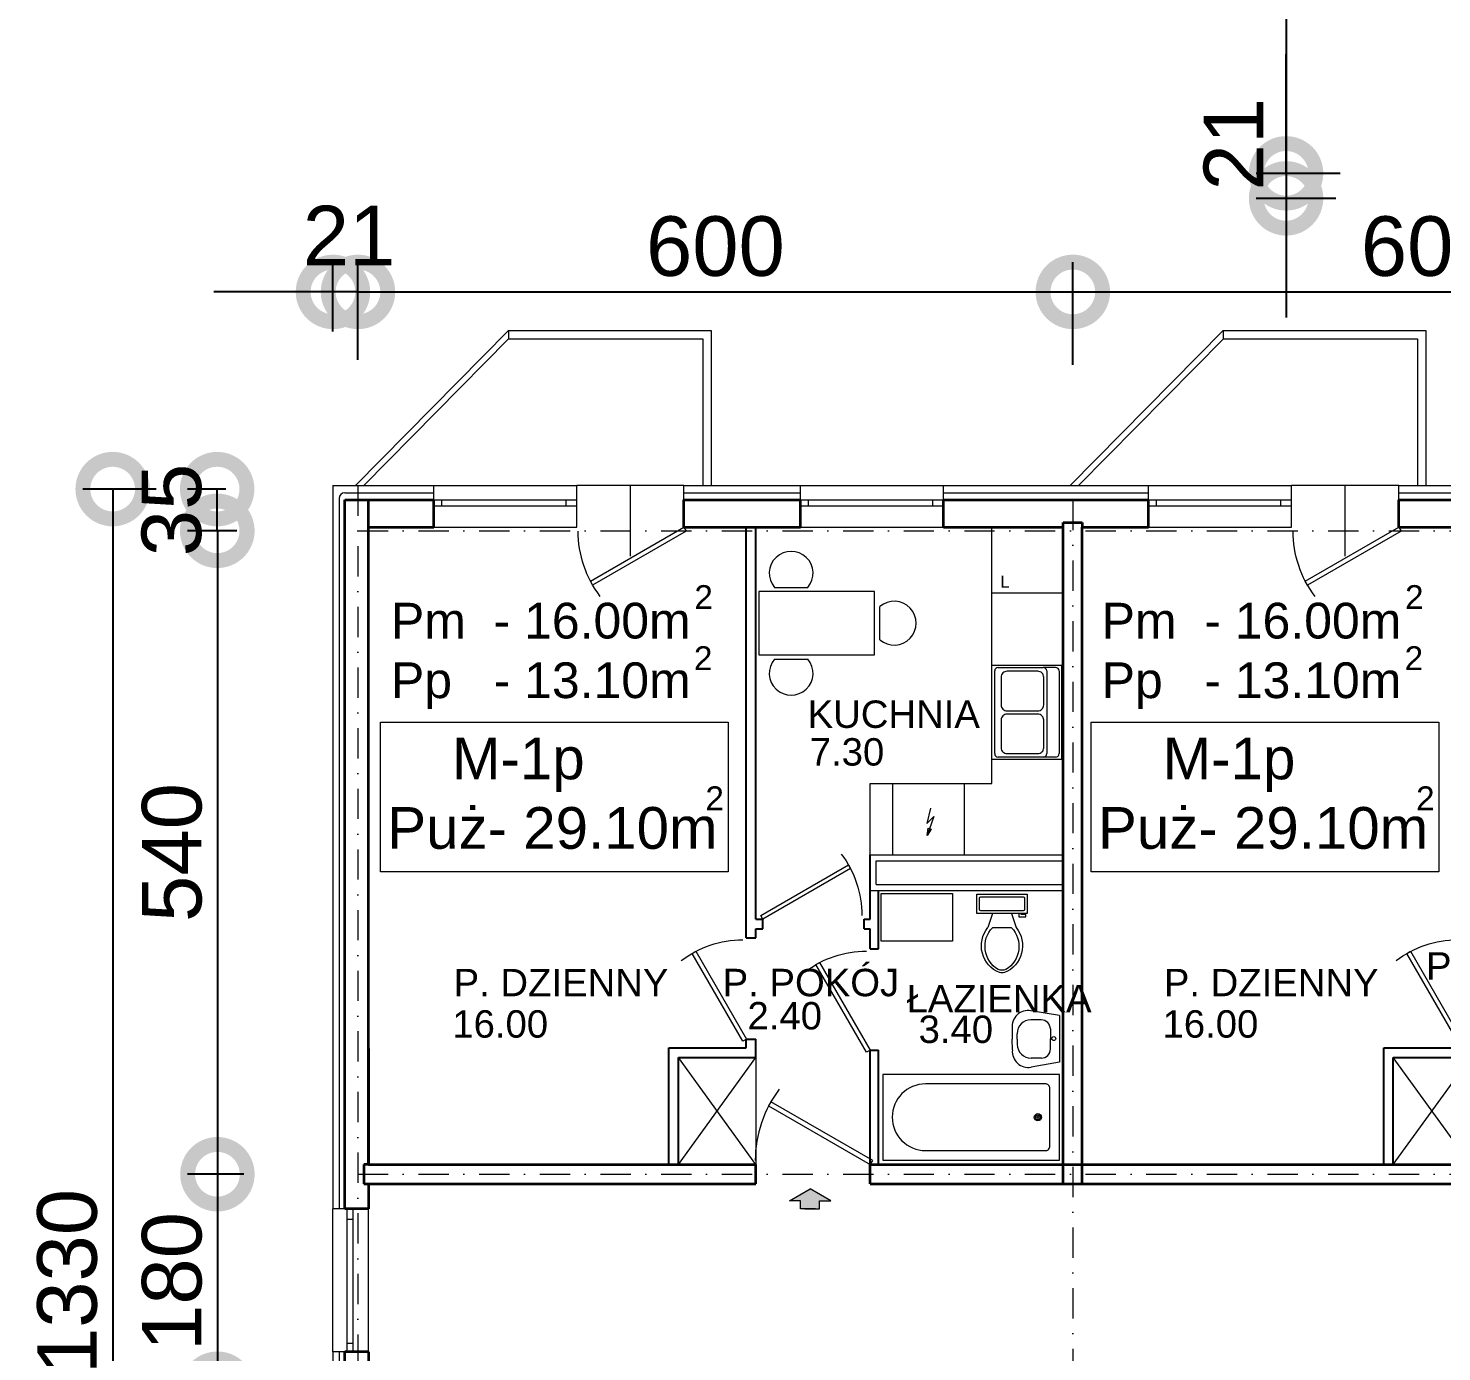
# Model space of a CAD drawing. Header units: millimetres. Extents: x 1319 to 32981, y -1505 to 15285.
# Drawn here: x 27077 to 28264, y 9465 to 10576 of the extents above; entities that cross this region are included whole.
import ezdxf

# ---------------------------------------------------------------- set-up
doc = ezdxf.new("R2010")
doc.units = ezdxf.units.MM
doc.header["$MEASUREMENT"] = 0
doc.header["$PDMODE"] = 2
doc.linetypes.add('DASHDOTX2', pattern=[50.8, 25.4, -12.7, 0, -12.7])
doc.layers.get('0').update_dxf_attribs({"lineweight": 5})
for name, color, linetype, lineweight in [('Ocieplenie', 6, 'Continuous', 5), ('Okna', 7, 'Continuous', 9), ('Okna c.', 7, 'Continuous', 5), ('OPIS', 7, 'Continuous', 9), ('Osie', 1, 'DASHDOTX2', 5), ('Piony', 1, 'Continuous', 18), ('Scianki', 34, 'Continuous', 25), ('Urządzenia', 160, 'Continuous', 5), ('Wymiary', 102, 'Continuous', 9), ('Wypełnienie', 7, 'Continuous', 5), ('Ściany k.', 7, 'Continuous', 35)]:
    doc.layers.add(name, color=color, linetype=linetype, lineweight=lineweight)
doc.styles.get("Standard").update_dxf_attribs({"font": 'ARIAL.TTF'})
doc.linetypes.add('BATTING', pattern='A,0.00254,-2.54,[134,ltypeshp.shx,S=2.54,R=0,X=-2.54,Y=0],-5.08,[134,ltypeshp.shx,S=2.54,R=180,X=2.54,Y=0],-2.54', length=10.16254)
doc.dimstyles.new('ISO-25', dxfattribs={"dimscale": 20, "dimtxt": 2.5, "dimasz": 5, "dimexe": 1.25, "dimexo": 0.625, "dimtad": 1, "dimtxsty": 'Standard', "dimblk": 'DOTSMALL', "dimcen": 2.5, "dimadec": 0, "dimazin": 0, "dimtfac": 1, "dimtmove": 0, "dimatfit": 3, "dimfxl": 0, "dimarcsym": 0})

# ---------------------------------------------------------------- blocks, each defined once
blk = doc.blocks.new('_DotSmall')
at = {"color": 0, "const_width": 0.5}
blk.add_lwpolyline([(-0.0625, 0, 1), (0.0625, 0, 1)], format="xyb", close=True, dxfattribs=at)
blk = doc.blocks.new('*D44')
at = {"layer": 'Defpoints', "color": 0}
for p in [(28554.2, 10354.7), (27954.2, 10281.1), (28554.2, 10283.1)]:
    blk.add_point(p, dxfattribs=at)
at = {"layer": 'Wymiary', "color": 0, "lineweight": -2}
for p, q in [((27954.2, 10293.6), (27954.2, 10379.7)), ((28554.2, 10295.6), (28554.2, 10379.7)), ((27954.2, 10354.7), (28554.2, 10354.7))]:
    blk.add_line(p, q, dxfattribs=at)
at = {"layer": 'Wymiary', "color": 0, "lineweight": -2, "xscale": 100, "yscale": 100, "zscale": 100, "rotation": 180}
blk.add_blockref('_DotSmall', (27954.2, 10354.7), dxfattribs=at)
at = {"layer": 'Wymiary', "color": 0, "lineweight": -2, "xscale": 100, "yscale": 100, "zscale": 100}
blk.add_blockref('_DotSmall', (28554.2, 10354.7), dxfattribs=at)
at = {"layer": 'Wymiary', "color": 0, "insert": (28254.2, 10392.8), "char_height": 50, "attachment_point": 5}
blk.add_mtext('600', dxfattribs=at)
blk = doc.blocks.new('*D45')
at = {"layer": 'Defpoints', "color": 0}
for p in [(27271, 9614.2), (27236.2, 9434.2), (27264.7, 9434.2)]:
    blk.add_point(p, dxfattribs=at)
at = {"layer": 'Wymiary', "color": 0, "lineweight": -2}
for p, q in [((27258.5, 9614.2), (27211.2, 9614.2)), ((27236.2, 9614.2), (27236.2, 9434.2)), ((27252.2, 9434.2), (27211.2, 9434.2))]:
    blk.add_line(p, q, dxfattribs=at)
at = {"layer": 'Wymiary', "color": 0, "lineweight": -2, "xscale": 100, "yscale": 100, "zscale": 100}
for p, rotation in [((27236.2, 9614.2), 90), ((27236.2, 9434.2), 270)]:
    blk.add_blockref('_DotSmall', p, dxfattribs=dict(at, rotation=rotation))
at = {"layer": 'Wymiary', "color": 0, "insert": (27198.2, 9524.2), "char_height": 50, "attachment_point": 5, "rotation": 90}
blk.add_mtext('180', dxfattribs=at)
blk = doc.blocks.new('*D46')
at = {"layer": 'Defpoints', "color": 0}
for p in [(27197.2, 10189.2), (27148.3, 8859.2), (27202.1, 8859.2)]:
    blk.add_point(p, dxfattribs=at)
at = {"layer": 'Wymiary', "color": 0, "lineweight": -2}
for p, q in [((27184.7, 10189.2), (27123.3, 10189.2)), ((27148.3, 10189.2), (27148.3, 8859.2)), ((27189.6, 8859.2), (27123.3, 8859.2))]:
    blk.add_line(p, q, dxfattribs=at)
at = {"layer": 'Wymiary', "color": 0, "lineweight": -2, "xscale": 100, "yscale": 100, "zscale": 100}
for p, rotation in [((27148.3, 10189.2), 90), ((27148.3, 8859.2), 270)]:
    blk.add_blockref('_DotSmall', p, dxfattribs=dict(at, rotation=rotation))
at = {"layer": 'Wymiary', "color": 0, "insert": (27110.3, 9524.2), "char_height": 50, "attachment_point": 5, "rotation": 90}
blk.add_mtext('1330', dxfattribs=at)
blk = doc.blocks.new('*D48')
at = {"layer": 'Defpoints', "color": 0}
for p in [(27264.7, 9434.2), (27236.2, 8894.2), (27262.1, 8894.2)]:
    blk.add_point(p, dxfattribs=at)
at = {"layer": 'Wymiary', "color": 0, "lineweight": -2}
for p, q in [((27252.2, 9434.2), (27211.2, 9434.2)), ((27236.2, 9434.2), (27236.2, 8894.2)), ((27249.6, 8894.2), (27211.2, 8894.2))]:
    blk.add_line(p, q, dxfattribs=at)
at = {"layer": 'Wymiary', "color": 0, "lineweight": -2, "xscale": 100, "yscale": 100, "zscale": 100}
for p, rotation in [((27236.2, 9434.2), 90), ((27236.2, 8894.2), 270)]:
    blk.add_blockref('_DotSmall', p, dxfattribs=dict(at, rotation=rotation))
at = {"layer": 'Wymiary', "color": 0, "insert": (27198.2, 9164.2), "char_height": 50, "attachment_point": 5, "rotation": 90}
blk.add_mtext('540', dxfattribs=at)
blk = doc.blocks.new('*D33')
at = {"layer": 'Defpoints', "color": 0}
for p in [(28194.4, 11054.2), (28133.2, 10454.2), (28191.1, 10454.2)]:
    blk.add_point(p, dxfattribs=at)
at = {"layer": 'Wymiary', "color": 0, "lineweight": -2}
for p, q in [((28181.9, 11054.2), (28108.2, 11054.2)), ((28133.2, 11054.2), (28133.2, 10454.2)), ((28178.6, 10454.2), (28108.2, 10454.2))]:
    blk.add_line(p, q, dxfattribs=at)
at = {"layer": 'Wymiary', "color": 0, "lineweight": -2, "xscale": 100, "yscale": 100, "zscale": 100}
for p, rotation in [((28133.2, 11054.2), 90), ((28133.2, 10454.2), 270)]:
    blk.add_blockref('_DotSmall', p, dxfattribs=dict(at, rotation=rotation))
at = {"layer": 'Wymiary', "color": 0, "insert": (28095.1, 10754.2), "char_height": 50, "attachment_point": 5, "rotation": 90}
blk.add_mtext('600', dxfattribs=at)
blk = doc.blocks.new('*D34')
at = {"layer": 'Defpoints', "color": 0}
for p in [(27954.2, 10354.7), (27354.2, 10285.1), (27954.2, 10281.1)]:
    blk.add_point(p, dxfattribs=at)
at = {"layer": 'Wymiary', "color": 0, "lineweight": -2}
for p, q in [((27354.2, 10297.6), (27354.2, 10379.7)), ((27954.2, 10293.6), (27954.2, 10379.7)), ((27354.2, 10354.7), (27954.2, 10354.7))]:
    blk.add_line(p, q, dxfattribs=at)
at = {"layer": 'Wymiary', "color": 0, "lineweight": -2, "xscale": 100, "yscale": 100, "zscale": 100, "rotation": 180}
blk.add_blockref('_DotSmall', (27354.2, 10354.7), dxfattribs=at)
at = {"layer": 'Wymiary', "color": 0, "lineweight": -2, "xscale": 100, "yscale": 100, "zscale": 100}
blk.add_blockref('_DotSmall', (27954.2, 10354.7), dxfattribs=at)
at = {"layer": 'Wymiary', "color": 0, "insert": (27654.2, 10392.8), "char_height": 50, "attachment_point": 5}
blk.add_mtext('600', dxfattribs=at)
blk = doc.blocks.new('Door - Right Hung 36 in.')
blk.add_lwpolyline([(-0.75, -1.3), (0, 0), (-31.18, 18), (-31.93, 16.7)], close=True)
blk.add_arc((0, 0), 36, 142.6899, 180)
blk = doc.blocks.new('*D35')
at = {"layer": 'Defpoints', "color": 0}
for p in [(27265, 10154.2), (27236.2, 9614.2), (27271, 9614.2)]:
    blk.add_point(p, dxfattribs=at)
at = {"layer": 'Wymiary', "color": 0, "lineweight": -2}
for p, q in [((27252.5, 10154.2), (27211.2, 10154.2)), ((27236.2, 10154.2), (27236.2, 9614.2)), ((27258.5, 9614.2), (27211.2, 9614.2))]:
    blk.add_line(p, q, dxfattribs=at)
at = {"layer": 'Wymiary', "color": 0, "lineweight": -2, "xscale": 100, "yscale": 100, "zscale": 100}
for p, rotation in [((27236.2, 10154.2), 90), ((27236.2, 9614.2), 270)]:
    blk.add_blockref('_DotSmall', p, dxfattribs=dict(at, rotation=rotation))
at = {"layer": 'Wymiary', "color": 0, "insert": (27198.2, 9884.2), "char_height": 50, "attachment_point": 5, "rotation": 90}
blk.add_mtext('540', dxfattribs=at)
blk = doc.blocks.new('*D36')
at = {"layer": 'Defpoints', "color": 0}
for p in [(27333.2, 10354.7), (27333.2, 10308.9), (27354.2, 10285.1)]:
    blk.add_point(p, dxfattribs=at)
at = {"layer": 'Wymiary', "color": 0, "lineweight": -2}
for p, q in [((27333.2, 10321.4), (27333.2, 10379.7)), ((27354.2, 10297.6), (27354.2, 10379.7)), ((27333.2, 10354.7), (27233.2, 10354.7)), ((27354.2, 10354.7), (27333.2, 10354.7)), ((27354.2, 10354.7), (27454.2, 10354.7))]:
    blk.add_line(p, q, dxfattribs=at)
at = {"layer": 'Wymiary', "color": 0, "lineweight": -2, "xscale": 100, "yscale": 100, "zscale": 100}
blk.add_blockref('_DotSmall', (27333.2, 10354.7), dxfattribs=at)
at = {"layer": 'Wymiary', "color": 0, "lineweight": -2, "xscale": 100, "yscale": 100, "zscale": 100, "rotation": 180}
blk.add_blockref('_DotSmall', (27354.2, 10354.7), dxfattribs=at)
at = {"layer": 'Wymiary', "color": 0, "insert": (27346.7, 10402), "char_height": 50, "attachment_point": 5}
blk.add_mtext('21', dxfattribs=at)
blk = doc.blocks.new('*D37')
at = {"layer": 'Defpoints', "color": 0}
for p in [(27236, 10189.2), (27255.8, 10189.2), (27258.3, 10154.2)]:
    blk.add_point(p, dxfattribs=at)
at = {"layer": 'Wymiary', "color": 0, "lineweight": -2}
for p, q in [((27243.3, 10189.2), (27211, 10189.2)), ((27236, 10154.2), (27236, 10189.2)), ((27245.8, 10154.2), (27211, 10154.2))]:
    blk.add_line(p, q, dxfattribs=at)
at = {"layer": 'Wymiary', "color": 0, "lineweight": -2, "xscale": 100, "yscale": 100, "zscale": 100}
for p, rotation in [((27236, 10189.2), 90), ((27236, 10154.2), 270)]:
    blk.add_blockref('_DotSmall', p, dxfattribs=dict(at, rotation=rotation))
at = {"layer": 'Wymiary', "color": 0, "insert": (27197.9, 10171.7), "char_height": 50, "attachment_point": 5, "rotation": 90}
blk.add_mtext('35', dxfattribs=at)
blk = doc.blocks.new('Toilet - top')
for p, q in [((9.5, -6), (9.5, -2)), ((-10, -8.5), (-8, -8.5)), ((-10, -9.5), (-10, -8.5)), ((-7, -9.5), (-10, -9.5)), ((-8, -8.5), (-8, -8)), ((-7, -8), (-7, -9.5)), ((-4, -8), (-6, -14)), ((4, -8), (6, -14)), ((4, -14), (-4, -14))]:
    blk.add_line(p, q)
blk.add_lwpolyline([(10.5, -8), (10.5, 0), (-10.5, 0), (-10.5, -8)], close=True)
for points in [[(-9.5, -2), (-9.5, -6)], [(8.5, -1), (-8.5, -1)], [(-8.5, -7), (8.5, -7)]]:
    blk.add_lwpolyline(points)
for centre, radius, start, end in [((-8.62, -1.88), 0.884, 81.8699, 188.1301), ((8.62, -1.88), 0.884, 351.8699, 98.1301), ((-8.62, -6.12), 0.884, 171.8699, 278.1301), ((8.62, -6.12), 0.884, 261.8699, 8.1301), ((3.52, -21.58), 12.17, 141.46911, 247.97143), ((4.2, -21.82), 11.33, 136.36773, 238.94682), ((-3.52, -21.58), 12.17, 292.02843, 38.53071), ((-4.2, -21.82), 11.33, 301.05301, 43.63209), ((0, -27.88), 4, 245.73182, 294.26817), ((0, -29), 4, 254.86053, 285.13947)]:
    blk.add_arc(centre, radius, start, end)
blk = doc.blocks.new('*D38')
at = {"layer": 'Defpoints', "color": 0}
for p in [(28184.8, 10454.2), (28133.2, 10433.2), (28187.6, 10433.2)]:
    blk.add_point(p, dxfattribs=at)
at = {"layer": 'Wymiary', "color": 0, "lineweight": -2}
for p, q in [((28133.2, 10454.2), (28133.2, 10554.2)), ((28172.3, 10454.2), (28108.2, 10454.2)), ((28133.2, 10454.2), (28133.2, 10433.2)), ((28175.1, 10433.2), (28108.2, 10433.2)), ((28133.2, 10433.2), (28133.2, 10333.2))]:
    blk.add_line(p, q, dxfattribs=at)
at = {"layer": 'Wymiary', "color": 0, "lineweight": -2, "xscale": 100, "yscale": 100, "zscale": 100}
for p, rotation in [((28133.2, 10454.2), 270), ((28133.2, 10433.2), 90)]:
    blk.add_blockref('_DotSmall', p, dxfattribs=dict(at, rotation=rotation))
at = {"layer": 'Wymiary', "color": 0, "insert": (28089, 10478.7), "char_height": 50, "attachment_point": 5, "rotation": 90}
blk.add_mtext('21', dxfattribs=at)

msp = doc.modelspace()

# ---------------------------------------------------------------- hatches: boundary and pattern name
at = {"layer": 'Urządzenia'}
msp.add_hatch(color=256, dxfattribs=at).paths.add_polyline_path([(27733.695, 9601.904), (27716.393, 9592.024), (27725.743, 9592.024), (27725.743, 9585.158), (27738.133, 9585.158), (27741.647, 9585.158), (27741.647, 9592.024), (27750.998, 9592.024)])

# ---------------------------------------------------------------- linework, layer by layer
at = {"layer": 'Ocieplenie'}
for p, q in [((27333.162, 10192.245), (27333.162, 9585.249)), ((27333.162, 10192.245), (27417.798, 10192.245)), ((27417.798, 10180.245), (27417.798, 10192.245)), ((27627.798, 10180.245), (27627.798, 10192.245)), ((27627.798, 10192.245), (27725.576, 10192.245)), ((27725.576, 10180.245), (27725.576, 10192.245)), ((27845.576, 10180.245), (27845.576, 10192.245)), ((27845.576, 10192.245), (28017.798, 10192.245)), ((28017.798, 10180.245), (28017.798, 10192.245)), ((28227.798, 10192.245), (28325.576, 10192.245)), ((28227.798, 10180.245), (28227.798, 10192.245)), ((27343.162, 9585.249), (27333.162, 9585.249)), ((27333.162, 9465.249), (27333.162, 8856.245)), ((27343.162, 9465.249), (27333.162, 9465.249))]:
    msp.add_line(p, q, dxfattribs=at)
at = {"layer": 'Ocieplenie', "linetype": 'BATTING', "ltscale": 0.4}
for p, q in [((27338.273, 10181.206), (27338.273, 9585.249)), ((27338.273, 9465.249), (27338.273, 8866.881))]:
    msp.add_line(p, q, dxfattribs=at)
at = {"layer": 'Ocieplenie', "linetype": 'BATTING', "ltscale": 0.5}
for p, q in [((27343.273, 10186.206), (27417.798, 10186.206)), ((27627.798, 10186.206), (27725.576, 10186.206)), ((27845.576, 10186.206), (28017.798, 10186.206)), ((28227.798, 10186.206), (28325.576, 10186.206))]:
    msp.add_line(p, q, dxfattribs=at)
msp.add_arc((27343.273, 10181.206), 5, 90, 180, dxfattribs=at)
at = {"layer": 'Okna'}
for p, q in [((27627.798, 10192.245), (27537.798, 10192.245)), ((28227.798, 10192.245), (28137.798, 10192.245))]:
    msp.add_line(p, q, dxfattribs=at)
at = {"layer": 'Okna c.'}
for p, q in [((27352.046, 10192.245), (27480.494, 10322.245)), ((27480.494, 10322.245), (27650.613, 10322.245)), ((27650.613, 10322.245), (27650.613, 10192.245)), ((27952.046, 10192.245), (28080.494, 10322.245)), ((28080.494, 10322.245), (28250.613, 10322.245)), ((28250.613, 10322.245), (28250.613, 10192.245)), ((27359.075, 10192.245), (27480.606, 10315.245)), ((27480.494, 10315.245), (27643.613, 10315.245)), ((27643.613, 10315.245), (27643.613, 10192.245)), ((27959.075, 10192.245), (28080.606, 10315.245)), ((28080.494, 10315.245), (28243.613, 10315.245)), ((28243.613, 10315.245), (28243.613, 10192.245)), ((27417.798, 10192.245), (27537.798, 10192.245)), ((27537.798, 10157.245), (27537.798, 10192.245)), ((27582.798, 10132.941), (27582.798, 10192.245)), ((27725.576, 10192.245), (27845.576, 10192.245)), ((28017.798, 10192.245), (28137.798, 10192.245)), ((28137.798, 10157.245), (28137.798, 10192.245)), ((28182.798, 10132.941), (28182.798, 10192.245)), ((27417.798, 10180.245), (27537.798, 10180.245)), ((27424.572, 10175.245), (27424.572, 10180.245)), ((27528.907, 10175.245), (27528.907, 10180.245)), ((27725.576, 10180.245), (27845.576, 10180.245)), ((27732.35, 10175.245), (27732.35, 10180.245)), ((27836.686, 10175.245), (27836.686, 10180.245)), ((28017.798, 10180.245), (28137.798, 10180.245)), ((28024.572, 10175.245), (28024.572, 10180.245)), ((28128.907, 10175.245), (28128.907, 10180.245)), ((27417.798, 10175.245), (27537.798, 10175.245)), ((27725.576, 10175.245), (27845.576, 10175.245)), ((28017.798, 10175.245), (28137.798, 10175.245)), ((27417.798, 10157.245), (27537.798, 10157.245)), ((27725.576, 10157.245), (27845.576, 10157.245)), ((28017.798, 10157.245), (28137.798, 10157.245)), ((27333.162, 9465.249), (27333.162, 9585.249)), ((27345.162, 9465.249), (27345.162, 9585.249)), ((27350.162, 9576.359), (27345.162, 9576.359)), ((27350.162, 9465.249), (27350.162, 9585.249)), ((27363.162, 9465.249), (27363.162, 9585.249)), ((27350.162, 9472.023), (27345.162, 9472.023))]:
    msp.add_line(p, q, dxfattribs=at)
at = {"layer": 'Osie'}
for p, q in [((27354.162, 10192.245), (27354.162, 8856.245)), ((27954.162, 10180.245), (27954.162, 8856.245)), ((27354.162, 10154.245), (29986.162, 10154.245)), ((27354.162, 9614.245), (28562.162, 9614.245))]:
    msp.add_line(p, q, dxfattribs=at)
at = {"layer": 'Piony'}
for p, q in [((27784.162, 9882.245), (27946.162, 9882.245)), ((27789.162, 9877.245), (27946.162, 9877.245)), ((27789.162, 9857.245), (27789.162, 9877.245)), ((27784.162, 9852.245), (27946.162, 9852.245)), ((27789.162, 9857.245), (27946.162, 9857.245))]:
    msp.add_line(p, q, dxfattribs=at)
at = {"layer": 'Scianki'}
for p, q in [((27680.162, 9812.699), (27680.162, 10157.245)), ((27688.162, 9828.245), (27688.162, 10157.245)), ((27784.162, 9828.245), (27784.162, 9882.245)), ((27791.162, 9803.334), (27791.162, 9852.245)), ((27688.162, 9828.245), (27694.031, 9828.245)), ((27694.031, 9820.245), (27694.031, 9828.245)), ((27779.031, 9828.245), (27784.162, 9828.245)), ((27779.031, 9820.245), (27779.031, 9828.245)), ((27680.162, 9812.699), (27680.162, 9814.61)), ((27680.162, 9812.699), (27688.162, 9812.699)), ((27688.162, 9812.699), (27688.162, 9820.245)), ((27688.162, 9820.245), (27694.031, 9820.245)), ((27779.031, 9820.245), (27784.162, 9820.245)), ((27784.162, 9803.334), (27784.162, 9820.245)), ((27784.162, 9803.334), (27791.162, 9803.334)), ((27615.162, 9622.245), (27615.162, 9720.245)), ((27615.162, 9720.245), (27680.162, 9720.245)), ((27680.162, 9727.699), (27688.162, 9727.699)), ((27680.162, 9720.245), (27680.162, 9727.699)), ((27688.162, 9712.245), (27688.162, 9727.699)), ((27784.162, 9622.245), (27784.162, 9718.334)), ((27784.162, 9718.334), (27791.162, 9718.334)), ((27791.162, 9622.245), (27791.162, 9718.334)), ((28215.162, 9720.245), (28280.162, 9720.245)), ((28215.162, 9622.245), (28215.162, 9720.245)), ((27623.162, 9622.245), (27623.162, 9712.245)), ((27623.162, 9712.245), (27688.162, 9712.245)), ((28223.162, 9712.245), (28288.162, 9712.245)), ((28223.162, 9622.245), (28223.162, 9712.245))]:
    msp.add_line(p, q, dxfattribs=at)
at = {"layer": 'Urządzenia'}
for p, q in [((27886.162, 9942.245), (27886.162, 10157.245)), ((27703.765, 10106.626), (27731.792, 10106.626)), ((27886.162, 10102.245), (27946.162, 10102.245)), ((27792.334, 10062.668), (27792.334, 10090.695)), ((27703.765, 10046.551), (27731.792, 10046.551)), ((27886.162, 10041.54), (27945.633, 10041.54)), ((27886.162, 9962.245), (27886.162, 10041.54)), ((27891.614, 10039.558), (27929.279, 10039.558)), ((27939.687, 10039.558), (27929.279, 10039.558)), ((27944.642, 10041.54), (27944.642, 9962.245)), ((27945.633, 10041.54), (27945.633, 9962.245)), ((27888.641, 9967.201), (27888.641, 10036.584)), ((27894.092, 10031.38), (27894.092, 10008.087)), ((27924.819, 10036.337), (27899.047, 10036.337)), ((27929.774, 10008.087), (27929.774, 10031.38)), ((27932.252, 10036.584), (27932.252, 9967.201)), ((27942.66, 10036.584), (27942.66, 9967.201)), ((27899.047, 10003.132), (27924.819, 10003.132)), ((27894.092, 9995.434), (27894.092, 9972.141)), ((27924.819, 10000.39), (27899.047, 10000.39)), ((27929.774, 9972.141), (27929.774, 9995.434)), ((27899.047, 9967.185), (27924.819, 9967.185)), ((27945.633, 9962.245), (27886.162, 9962.245)), ((27939.687, 9964.228), (27891.614, 9964.228)), ((27784.162, 9942.245), (27886.162, 9942.245)), ((27784.162, 9882.245), (27784.162, 9942.245)), ((27803.162, 9882.245), (27803.162, 9942.245)), ((27863.162, 9882.245), (27863.162, 9942.245)), ((27834.881, 9921.475), (27831.724, 9908.547)), ((27831.724, 9908.547), (27837.408, 9914.538)), ((27837.408, 9914.538), (27832.04, 9898.458)), ((27832.04, 9898.458), (27832.698, 9904.715)), ((27835.236, 9903.764), (27832.04, 9898.458)), ((27832.698, 9904.715), (27835.236, 9903.764)), ((27943.002, 9747.43), (27918.985, 9751.423)), ((27927.656, 9743.778), (27919.016, 9743.743)), ((27943.002, 9747.43), (27943.002, 9708.137)), ((27903.401, 9736.772), (27903.28, 9727.635)), ((27907.562, 9727.653), (27907.544, 9732.176)), ((27935.368, 9736.129), (27935.402, 9727.766)), ((27903.476, 9718.5), (27903.28, 9727.635)), ((27907.562, 9727.653), (27907.581, 9723.13)), ((27935.436, 9719.403), (27935.402, 9727.766)), ((27623.162, 9622.245), (27688.162, 9712.245)), ((27688.162, 9622.245), (27623.162, 9712.245)), ((27688.162, 9712.245), (27688.162, 9677.613)), ((27927.787, 9711.692), (27919.147, 9711.657)), ((27943.002, 9708.137), (27919.179, 9703.977)), ((28288.162, 9622.245), (28223.162, 9712.245)), ((28223.162, 9622.245), (28288.162, 9712.245)), ((27688.162, 9677.613), (27688.162, 9622.245)), ((27926.883, 9662.045), (27922.883, 9662.045)), ((27924.883, 9664.045), (27924.883, 9660.045)), ((27716.393, 9592.024), (27733.695, 9601.904)), ((27750.998, 9592.024), (27733.695, 9601.904)), ((27725.743, 9592.024), (27716.393, 9592.024)), ((27725.743, 9585.158), (27725.743, 9592.024)), ((27741.647, 9585.158), (27741.647, 9592.024)), ((27741.647, 9592.024), (27750.998, 9592.024)), ((27738.133, 9585.158), (27725.743, 9585.158)), ((27729.257, 9585.158), (27741.647, 9585.158))]:
    msp.add_line(p, q, dxfattribs=at)
for points in [[(27690.678, 10050.224), (27787.678, 10050.224), (27787.678, 10103.224), (27690.678, 10103.224)], [(27373.033, 9993.516), (27665.014, 9993.516), (27665.014, 9867.867), (27373.033, 9867.867)], [(27969.552, 9993.516), (28261.532, 9993.516), (28261.532, 9867.867), (27969.552, 9867.867)], [(27793.231, 9849.939), (27853.231, 9849.939), (27853.231, 9809.939), (27793.231, 9809.939)], [(27942.883, 9626.045), (27942.883, 9698.045), (27794.62, 9698.045), (27794.62, 9626.045)]]:
    msp.add_lwpolyline(points, close=True, dxfattribs=at)
for points in [[(27930.883, 9690.045), (27830.62, 9690.045)], [(27934.883, 9638.045), (27934.883, 9686.045)], [(27830.62, 9634.045), (27930.883, 9634.045)]]:
    msp.add_lwpolyline(points, dxfattribs=at)
for centre, radius in [((27938.179, 9728.055), 1.634), ((27924.883, 9662.045), 3), ((27924.883, 9662.045), 2)]:
    msp.add_circle(centre, radius, dxfattribs=at)
for centre, radius, start, end in [((27717.779, 10118.525), 18.384, 319.664431, 220.335569), ((27804.234, 10076.682), 18.384, 229.664431, 130.335569), ((27717.779, 10034.652), 18.384, 139.664431, 40.335569), ((27891.614, 10036.584), 2.973, 90.003744, 180.002744), ((27929.279, 10036.584), 2.974, 359.997259, 89.994154), ((27939.687, 10036.584), 2.973, 359.997259, 90.004071), ((27899.047, 10031.38), 4.956, 89.995848, 180), ((27924.819, 10031.38), 4.956, 0.00133, 90.001749), ((27899.047, 10008.087), 4.955, 180, 270.004176), ((27924.819, 10008.087), 4.956, 269.998268, 0.000852), ((27899.047, 9995.434), 4.956, 89.995848, 180), ((27924.819, 9995.434), 4.956, 0.00133, 90.001749), ((27891.614, 9967.201), 2.974, 180.000917, 269.996266), ((27899.047, 9972.141), 4.955, 180, 270.004176), ((27924.819, 9972.141), 4.956, 269.998268, 0.000852), ((27929.279, 9967.201), 2.974, 270.005856, 359.99909), ((27939.687, 9967.201), 2.974, 269.995911, 359.99909), ((27916.713, 9738.226), 13.391, 80.229424, 186.234888), ((27919.064, 9732.223), 11.52, 90.233878, 180.233878), ((27927.688, 9736.098), 7.68, 0.233878, 90.233878), ((27916.799, 9717.154), 13.391, 174.232869, 280.238333), ((27919.1, 9723.177), 11.52, 180.233878, 270.233878), ((27927.756, 9719.372), 7.68, 270.233878, 0.233878), ((27830.62, 9662.045), 28, 90, 270), ((27931.383, 9686.545), 3.536, 351.8699, 98.1301), ((27931.383, 9686.545), 3.536, 351.8699, 98.1301), ((27931.383, 9637.545), 3.536, 261.8699, 8.1301)]:
    msp.add_arc(centre, radius, start, end, dxfattribs=at)
at = {"layer": 'Wypełnienie'}
for p, q in [((27480.494, 10322.245), (27480.494, 10315.245)), ((28080.494, 10322.245), (28080.494, 10315.245))]:
    msp.add_line(p, q, dxfattribs=at)
at = {"layer": 'Ściany k.'}
for p, q in [((27343.162, 9585.249), (27343.162, 10180.245)), ((27343.162, 10180.245), (27417.798, 10180.245)), ((27363.162, 9622.245), (27363.162, 10180.245)), ((27417.798, 10157.245), (27417.798, 10180.245)), ((27627.798, 10180.245), (27725.576, 10180.245)), ((27627.798, 10157.245), (27627.798, 10180.245)), ((27725.576, 10157.245), (27725.576, 10180.245)), ((27845.576, 10180.245), (28017.798, 10180.245)), ((27845.576, 10157.245), (27845.576, 10180.245)), ((28017.798, 10157.245), (28017.798, 10180.245)), ((28227.798, 10180.245), (28325.576, 10180.245)), ((28227.798, 10157.245), (28227.798, 10180.245)), ((27363.162, 10157.245), (27417.798, 10157.245)), ((27627.798, 10157.245), (27725.576, 10157.245)), ((27845.576, 10157.245), (27946.162, 10157.245)), ((27946.162, 10161.245), (27962.162, 10161.245)), ((27946.162, 10157.245), (27946.162, 10161.245)), ((27946.162, 9606.245), (27946.162, 10157.245)), ((27946.162, 10157.245), (27946.162, 10157.245)), ((27946.162, 10157.245), (27946.162, 10157.245)), ((27946.162, 10157.245), (27946.162, 10157.245)), ((27946.162, 10157.245), (27946.162, 10157.245)), ((27946.162, 10157.245), (27946.162, 10157.245)), ((27962.162, 10161.245), (27962.162, 10157.245)), ((27962.162, 9606.245), (27962.162, 10157.245)), ((27962.162, 10157.245), (28017.798, 10157.245)), ((28227.798, 10157.245), (28325.576, 10157.245)), ((27363.162, 9719.686), (27363.162, 9622.245)), ((27359.162, 9622.245), (27359.162, 9606.245)), ((27363.162, 9622.245), (27359.162, 9622.245)), ((27363.162, 9622.245), (27688.162, 9622.245)), ((27363.162, 9622.245), (27363.162, 9622.245)), ((27688.162, 9606.245), (27688.162, 9622.245)), ((27784.162, 9622.245), (27962.162, 9622.245)), ((27784.162, 9606.245), (27784.162, 9622.245)), ((27963.162, 9622.245), (28288.162, 9622.245)), ((27359.162, 9606.245), (27363.162, 9606.245)), ((27363.162, 9606.245), (27688.162, 9606.245)), ((27363.162, 9606.245), (27363.162, 9585.249)), ((27363.162, 9606.245), (27363.162, 9585.249)), ((27784.162, 9606.245), (28288.162, 9606.245)), ((27363.162, 9585.249), (27343.162, 9585.249)), ((27343.162, 8868.245), (27343.162, 9465.249)), ((27363.162, 9465.249), (27343.162, 9465.249)), ((27363.162, 9465.249), (27363.162, 9442.245)), ((27363.162, 9465.249), (27363.162, 9442.245))]:
    msp.add_line(p, q, dxfattribs=at)

# ---------------------------------------------------------------- block references
for p, xscale, yscale, zscale, rotation in [((27629.687, 10153.973), -2.518592, 2.518592, 2.518592, 180), ((28229.687, 10153.973), -2.518592, 2.518592, 2.518592, 180), ((27677.096, 9725.929), -2.36, 2.36, 2.36, 90), ((27781.096, 9716.564), -2.36, 2.36, 2.36, 90), ((28277.096, 9725.929), -2.36, 2.36, 2.36, 90)]:
    msp.add_blockref('Door - Right Hung 36 in.', p, dxfattribs=dict(xscale=xscale, yscale=yscale, zscale=zscale, rotation=rotation))
for p, xscale, yscale, zscale in [((27692.261, 9831.311), -2.36, 2.36, 2.36), ((27786.215, 9625.801), 2.7376, 2.7376, 2.7376)]:
    msp.add_blockref('Door - Right Hung 36 in.', p, dxfattribs=dict(xscale=xscale, yscale=yscale, zscale=zscale))
at = {"layer": 'Urządzenia', "xscale": -2, "yscale": 2, "zscale": 2}
msp.add_blockref('Toilet - top', (27894.753, 9849.145), dxfattribs=at)

# ---------------------------------------------------------------- texts
at = {"lineweight": 18}
for s, height, p in [('2', 20, (27636.552, 10088.59)), ('L', 10, (27893.338, 10106.452)), ('2', 20, (28233.07, 10088.59)), ('2', 20, (27636.174, 10037.301)), ('2', 20, (28232.693, 10037.301)), ('2', 20, (27645.809, 9919.724)), ('2', 20, (28242.328, 9919.724))]:
    msp.add_text(s, height=height, dxfattribs=at).set_placement(p)
at = {"layer": 'OPIS', "attachment_point": 1}
for s, insert, char_height, width in [('{\\fArial|b0|i0|c238|p34;Pm  - 16.00m\\PPp   - 13.10m}', (27381.894, 10093.807), 30, 285.9913), ('{\\fArial|b0|i0|c238|p34;Pm  - 16.00m\\PPp   - 13.10m}', (27978.412, 10093.807), 30, 285.9913), ('{\\fArial|b0|i0|c238|p34;    M-1p\\PPuż- 29.10m}', (27378.788, 9980.685), 35, 296.2022), ('{\\fArial|b0|i0|c238|p34;    M-1p\\PPuż- 29.10m}', (27975.306, 9980.685), 35, 296.2022)]:
    msp.add_mtext(s, dxfattribs=dict(at, insert=insert, char_height=char_height, width=width))
at = {"layer": 'Wypełnienie'}
for s, p in [('KUCHNIA', (27731.603, 9988.8)), ('7.30', (27733.393, 9957.183)), ('P. POKÓJ', (28250.663, 9777.55)), ('P. POKÓJ', (27660.28, 9763.602)), ('P. DZIENNY', (27434.466, 9763.579)), ('P. DZIENNY', (28030.58, 9763.579)), ('ŁAZIENKA', (27814.608, 9750.147)), ('16.00', (27433.388, 9728.839)), ('2.40', (27681.14, 9735.733)), ('16.00', (28029.502, 9728.839)), ('3.40', (27824.757, 9724.376))]:
    msp.add_text(s, height=23, dxfattribs=at).set_placement(p)

# ---------------------------------------------------------------- dimensions: what is measured, and where the dimension line sits
at = {"layer": 'Wymiary'}
for base, p1, p2, picture, middle in [((28133.171, 10454.245), (28194.356, 11054.245), (28191.058, 10454.245), '*D33', (28095.142, 10754.245)), ((27148.309, 8859.245), (27197.209, 10189.245), (27202.106, 8859.245), '*D46', (27110.264, 9524.245)), ((27236.235, 9434.245), (27270.99, 9614.245), (27264.679, 9434.245), '*D45', (27198.207, 9524.245))]:
    dim = msp.add_linear_dim(base=base, p1=p1, p2=p2, angle=90, dimstyle='ISO-25', override={"dimtmove": 1}, dxfattribs=at)
    dim.commit()
    dim.dimension.update_dxf_attribs({"geometry": picture, "text_midpoint": middle})
dim = msp.add_linear_dim(base=(28133.171, 10433.245), p1=(28184.808, 10454.245), p2=(28187.574, 10433.245), angle=90, dimstyle='ISO-25', override={"dimtmove": 1}, dxfattribs=at)
dim.commit()
dim.dimension.update_dxf_attribs({"geometry": '*D38', "text_midpoint": (28126.6, 10478.679), "dimtype": 160})
dim = msp.add_linear_dim(base=(27333.162, 10354.733), p1=(27354.162, 10285.063), p2=(27333.162, 10308.95), dimstyle='ISO-25', override={"dimtmove": 1}, dxfattribs=at)
dim.commit()
dim.dimension.update_dxf_attribs({"geometry": '*D36', "text_midpoint": (27346.739, 10364.389), "dimtype": 160})
dim = msp.add_linear_dim(base=(27954.162, 10354.733), p1=(27354.162, 10285.063), p2=(27954.162, 10281.082), dimstyle='ISO-25', dxfattribs=at)
dim.commit()
dim.dimension.update_dxf_attribs({"geometry": '*D34', "text_midpoint": (27654.162, 10392.761)})
dim = msp.add_linear_dim(base=(28554.162, 10354.733), p1=(27954.162, 10281.082), p2=(28554.162, 10283.072), dimstyle='ISO-25', override={"dimtmove": 1}, dxfattribs=at)
dim.commit()
dim.dimension.update_dxf_attribs({"geometry": '*D44', "text_midpoint": (28254.162, 10392.761)})
dim = msp.add_linear_dim(base=(27235.953, 10189.245), p1=(27258.285, 10154.245), p2=(27255.814, 10189.245), angle=90, dimstyle='ISO-25', dxfattribs=at)
dim.commit()
dim.dimension.update_dxf_attribs({"geometry": '*D37', "text_midpoint": (27235.953, 10171.745), "dimtype": 160})
for base, p1, p2, picture, middle in [((27236.235, 9614.245), (27265.045, 10154.245), (27270.99, 9614.245), '*D35', (27198.207, 9884.245)), ((27236.235, 8894.245), (27264.679, 9434.245), (27262.143, 8894.245), '*D48', (27198.207, 9164.245))]:
    dim = msp.add_linear_dim(base=base, p1=p1, p2=p2, angle=90, dimstyle='ISO-25', dxfattribs=at)
    dim.commit()
    dim.dimension.update_dxf_attribs({"geometry": picture, "text_midpoint": middle})

doc.saveas('drawing.dxf')
